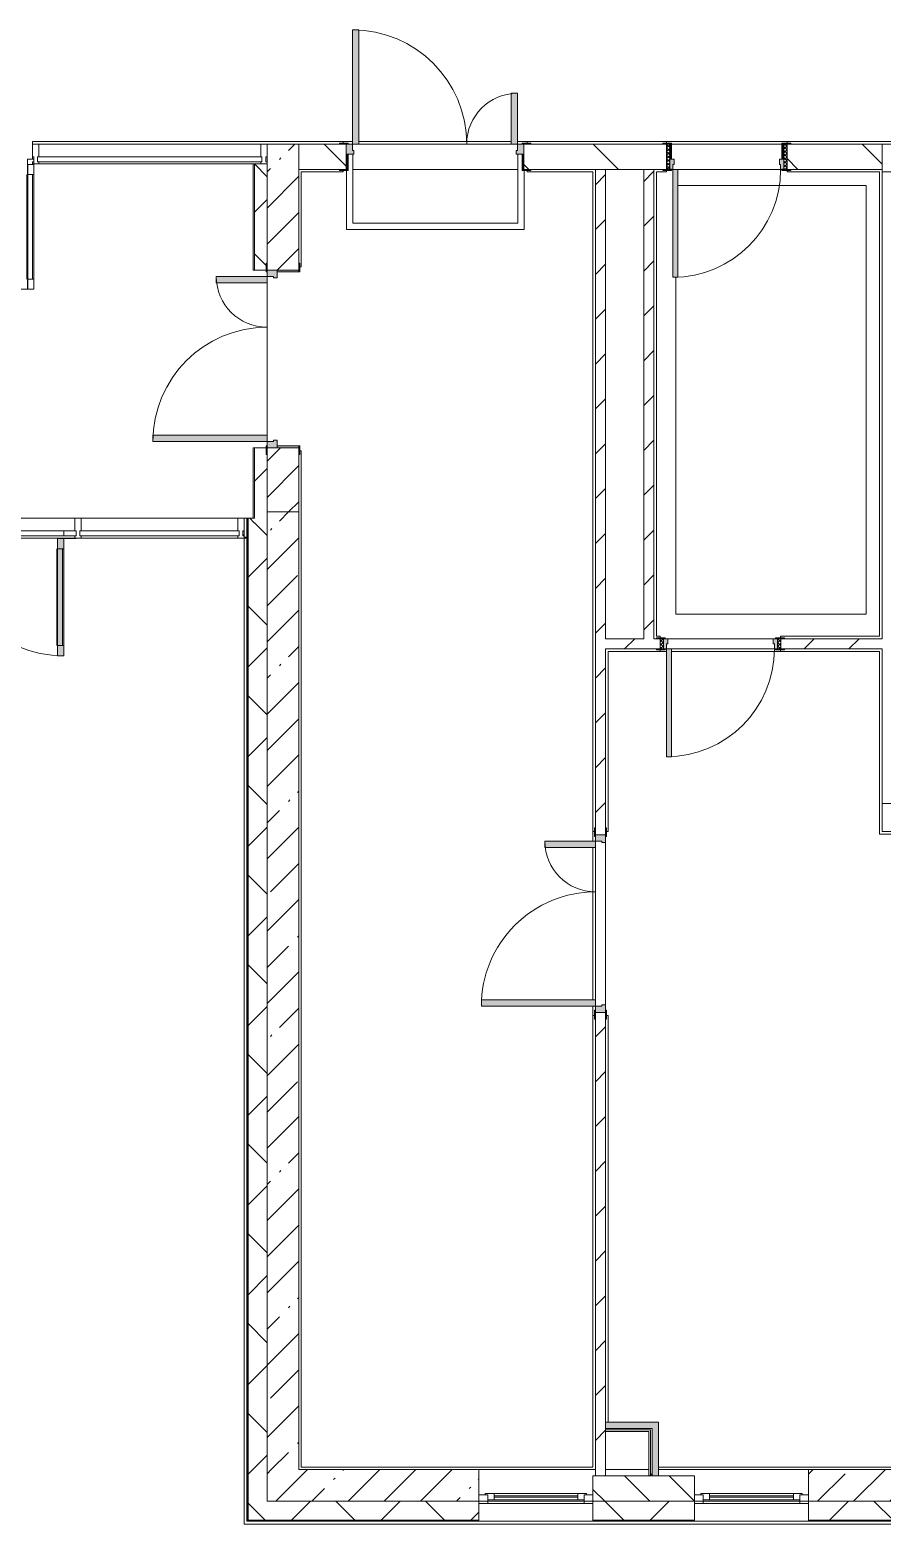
# Model space of a CAD drawing. Header units: millimetres. Extents: x -4196 to 190310, y -8553 to 29000.
# Drawn here: x 146836 to 153556, y -280 to 11500 of the extents above; entities that cross this region are included whole.
import ezdxf

# ---------------------------------------------------------------- set-up
doc = ezdxf.new("R2010")
doc.units = ezdxf.units.MM
for name, color, linetype, lineweight in [('A-DETL-3', 7, 'Continuous', 5), ('A-GLAZ-1', 7, 'Continuous', 5), ('A-GLAZ-CURT-2', 7, 'Continuous', 5), ('A-GLAZ-CWMG-2', 7, 'Continuous', 5), ('A-WALL', 7, 'Continuous', 9), ('A-WALL-4', 7, 'Continuous', 5), ('I-WALL-3', 7, 'Continuous', 5), ('S-COLS-2', 7, 'Continuous', 5)]:
    doc.layers.add(name, color=color, linetype=linetype, lineweight=lineweight)
for name, color, linetype, lineweight, true_color in [('A-DETL-GENF-10', 7, 'Continuous', 5, 0xe2e2e2), ('A-DETL-GENF-9', 7, 'Continuous', 5, 0xaaaaaa), ('A-DOOR-1', 7, 'Continuous', 5, 0xaaaaaa), ('A-DOOR-2', 7, 'Continuous', 5, 0xe2e2e2), ('A-DOOR-FRAM-1', 7, 'Continuous', 5, 0xe2e2e2), ('A-DOOR-FRAM-2', 7, 'Continuous', 5, 0xaaaaaa), ('A-FLOR-1', 7, 'Continuous', 5, 0xaaaaaa), ('I-WALL-2', 7, 'Continuous', 9, 0xe7e7e7)]:
    doc.layers.add(name, color=color, linetype=linetype, lineweight=lineweight, true_color=true_color)
pattern_1 = [(45, (59346.5, 0), (-176.7767, 176.7767), [])]
pattern_2 = [(45, (59346.5, 0), (-353.5534, 353.5534), []), (135, (59346.5, 0), (-353.5534, -353.5534), [])]
pattern_3 = [(45, (59346.5, 0), (-285.1231, 285.1231), []), (45, (59631.6, 0), (-285.1231, 285.1231), [504.031, -100.806, 16.764, -84.042])]
pattern_4 = [(45, (59346.5, 0), (-530.33, 530.33), []), (135, (59346.5, 0), (-530.33, -530.33), [])]

# ---------------------------------------------------------------- blocks, each defined once
blk = doc.blocks.new('110_Дверь_СКБ_1Ст_Внутренняя1 - Д-8 950x2100h_охрана-31784688-1_6_1_птичка')
at = {"layer": 'A-DOOR-1'}
h = blk.add_hatch(dxfattribs=at)
h.set_pattern_fill('FP_119', color=256, style=0, pattern_type=2)
h.set_pattern_definition([(135, (1826.41, 164.685), (-14.14214, -14.14214), []), (225, (1826.41, 164.685), (14.14214, -14.14214), [])])
h.paths.add_polyline_path([(487.5, 100), (462.5, 100), (462.5, -100), (487.5, -100)])
at = {"layer": 'A-DOOR-2'}
h = blk.add_hatch(color=256, dxfattribs=at)
h.paths.add_polyline_path([(-437.5, 100), (-437.5, 20), (-402.5, 20), (-402.5, 60), (-412.5, 60), (-412.5, 100), (-422.5, 100)])
h.paths.add_polyline_path([(462.5, 100), (437.5, 100), (437.5, 60), (427.5, 60), (427.5, 20), (462.5, 20)])
at = {"layer": 'A-DOOR-FRAM-1'}
for points in [[(397.5, 950), (397.5, 100), (437.5, 100), (437.5, 950)], [(-442.5, 108), (-492.5, 108), (-492.5, 100), (-422.5, 100), (-422.5, 108), (-437.5, 108)], [(-437.5, 20), (-437.5, -100), (-422.5, -100), (-422.5, 20)], [(467.5, 108), (447.5, 108), (447.5, 100), (517.5, 100), (517.5, 108), (487.5, 108)], [(447.5, 20), (447.5, -100), (462.5, -100), (462.5, 20)], [(-462.5, -100), (-492.5, -100), (-492.5, -108), (-422.5, -108), (-422.5, -100), (-437.5, -100)], [(487.5, -100), (447.5, -100), (447.5, -108), (517.5, -108), (517.5, -100)]]:
    blk.add_hatch(color=256, dxfattribs=at).paths.add_polyline_path(points)
at = {"layer": 'A-DOOR-FRAM-2'}
h = blk.add_hatch(dxfattribs=at)
h.set_pattern_fill('FP_120', color=256, style=0, pattern_type=2)
h.set_pattern_definition([(45, (-296.384, 164.685), (-14.1421, 14.1421), []), (135, (-296.384, 164.685), (-14.1421, -14.1421), [])])
h.paths.add_polyline_path([(-458.5, 100), (-462.5, 100), (-462.5, -100), (-437.5, -100), (-437.5, 100)])
at = {"layer": 'A-DOOR-1'}
for p, q in [((437.5, 950), (397.5, 950)), ((397.5, 950), (397.5, 100)), ((437.5, 100), (437.5, 950)), ((397.5, 100), (437.5, 100))]:
    blk.add_line(p, q, dxfattribs=at)
blk.add_arc((437.5, 100), 850, 90, 180, dxfattribs=at)
at = {"layer": 'A-DOOR-FRAM-2'}
for p, q in [((-422.5, 108), (-492.5, 108)), ((-492.5, 108), (-492.5, 100)), ((-492.5, 100), (-422.5, 100)), ((-437.5, 100), (-462.5, 100)), ((-462.5, 100), (-462.5, -100)), ((-412.5, 100), (-437.5, 100)), ((-437.5, 100), (-437.5, 20)), ((-437.5, -100), (-437.5, 100)), ((-422.5, 100), (-437.5, 100)), ((-437.5, 100), (-437.5, 99)), ((-437.5, 99), (-422.5, 99)), ((-437.5, 20), (-402.5, 20)), ((-422.5, 20), (-437.5, 20)), ((-437.5, 20), (-437.5, -100)), ((-422.5, 100), (-422.5, 108)), ((-422.5, 99), (-422.5, 100)), ((-422.5, -100), (-422.5, 20)), ((-412.5, 60), (-412.5, 100)), ((-402.5, 60), (-412.5, 60)), ((-402.5, 20), (-402.5, 60)), ((437.5, 60), (427.5, 60)), ((427.5, 60), (427.5, 20)), ((427.5, 20), (462.5, 20)), ((437.5, 100), (437.5, 60)), ((462.5, 100), (437.5, 100)), ((517.5, 108), (447.5, 108)), ((447.5, 108), (447.5, 100)), ((462.5, 100), (447.5, 100)), ((447.5, 100), (447.5, 99)), ((447.5, 100), (517.5, 100)), ((447.5, 99), (462.5, 99)), ((462.5, 20), (447.5, 20)), ((447.5, 20), (447.5, -100)), ((462.5, 20), (462.5, 100)), ((487.5, 100), (462.5, 100)), ((462.5, 100), (462.5, -100)), ((462.5, 99), (462.5, 100)), ((462.5, -100), (462.5, 20)), ((487.5, -100), (487.5, 100)), ((517.5, 100), (517.5, 108)), ((-422.5, -100), (-492.5, -100)), ((-492.5, -100), (-492.5, -108)), ((-492.5, -108), (-422.5, -108)), ((-462.5, -100), (-437.5, -100)), ((-437.5, -100), (-422.5, -100)), ((-422.5, -108), (-422.5, -100)), ((447.5, -100), (462.5, -100)), ((517.5, -100), (447.5, -100)), ((447.5, -100), (447.5, -108)), ((447.5, -108), (517.5, -108)), ((462.5, -100), (487.5, -100)), ((517.5, -108), (517.5, -100))]:
    blk.add_line(p, q, dxfattribs=at)
blk = doc.blocks.new('110_Дверь_СКБ_1Ст_Внутренняя1 - Д-8 950x2100h_охрана-32224770-1_6_1_птичка')
at = {"layer": 'A-DOOR-1'}
h = blk.add_hatch(dxfattribs=at)
h.set_pattern_fill('FP_121', color=256, style=0, pattern_type=2)
h.set_pattern_definition([(135, (1826.41, 104.685), (-14.14214, -14.14214), []), (225, (1826.41, 104.685), (14.14214, -14.14214), [])])
h.paths.add_polyline_path([(487, 40), (462, 40), (462, -40), (487, -40), (487, 40)])
at = {"layer": 'A-DOOR-2'}
h = blk.add_hatch(color=256, dxfattribs=at)
h.paths.add_polyline_path([(437, 40), (437, 0), (427, 0), (427, -40), (462, -40), (462, 40)])
h.paths.add_polyline_path([(-438, 40), (-438, -40), (-403, -40), (-403, 0), (-413, 0), (-413, 40), (-423, 40)])
at = {"layer": 'A-DOOR-FRAM-1'}
for points in [[(437, 890), (397, 890), (397, 40), (437, 40), (437, 550)], [(-423, 48), (-493, 48), (-493, 40), (-423, 44)], [(462, 48), (447, 48), (447, 40), (517, 40), (517, 48), (467, 48)], [(-463, -40), (-493, -40), (-493, -48), (-423, -48), (-423, -40), (-438, -40)], [(487, -40), (447, -40), (447, -48), (517, -48), (517, -40), (487, -40)]]:
    blk.add_hatch(color=256, dxfattribs=at).paths.add_polyline_path(points)
at = {"layer": 'A-DOOR-FRAM-2'}
h = blk.add_hatch(dxfattribs=at)
h.set_pattern_fill('FP_122', color=256, style=0, pattern_type=2)
h.set_pattern_definition([(45, (-296.384, 104.685), (-14.1421, 14.1421), []), (135, (-296.384, 104.685), (-14.1421, -14.1421), [])])
h.paths.add_polyline_path([(-463, 40), (-463, -40), (-438, -40), (-438, 40)])
at = {"layer": 'A-DOOR-1'}
for p, q in [((437, 890), (397, 890)), ((397, 890), (397, 40)), ((437, 40), (437, 890)), ((397, 40), (437, 40))]:
    blk.add_line(p, q, dxfattribs=at)
blk.add_arc((437, 40), 850, 90, 180, dxfattribs=at)
at = {"layer": 'A-DOOR-FRAM-2'}
for p, q in [((-423, 48), (-493, 48)), ((-493, 48), (-493, 40)), ((-493, 40), (-423, 40)), ((-438, 40), (-463, 40)), ((-463, 40), (-463, -40)), ((-413, 40), (-438, 40)), ((-438, 40), (-438, -40)), ((-438, -40), (-438, 40)), ((-423, 40), (-438, 40)), ((-438, 40), (-438, 39)), ((-438, 39), (-423, 39)), ((-423, 40), (-423, 48)), ((-423, 39), (-423, 40)), ((-413, 0), (-413, 40)), ((-403, 0), (-413, 0)), ((-403, -40), (-403, 0)), ((437, 0), (427, 0)), ((427, 0), (427, -40)), ((437, 40), (437, 0)), ((462, 40), (437, 40)), ((517, 48), (447, 48)), ((447, 48), (447, 40)), ((462, 40), (447, 40)), ((447, 40), (447, 39)), ((447, 40), (517, 40)), ((447, 39), (462, 39)), ((462, -40), (462, 40)), ((487, 40), (462, 40)), ((462, 40), (462, -40)), ((462, 39), (462, 40)), ((487, -40), (487, 40)), ((517, 40), (517, 48)), ((-423, -40), (-493, -40)), ((-493, -40), (-493, -48)), ((-493, -48), (-423, -48)), ((-463, -40), (-438, -40)), ((-423, -39), (-438, -39)), ((-438, -39), (-438, -40)), ((-438, -40), (-403, -40)), ((-438, -40), (-423, -40)), ((-423, -40), (-423, -39)), ((-423, -48), (-423, -40)), ((427, -40), (462, -40)), ((462, -39), (447, -39)), ((447, -39), (447, -40)), ((447, -40), (462, -40)), ((517, -40), (447, -40)), ((447, -40), (447, -48)), ((447, -48), (517, -48)), ((462, -40), (462, -39)), ((462, -40), (487, -40)), ((517, -48), (517, -40))]:
    blk.add_line(p, q, dxfattribs=at)
blk = doc.blocks.new('110_Дверь_СКБ_2Ст - Д-5_п_ Из игровой в коридор-32215844-1_6_1_птичка')
at = {"layer": 'A-DOOR-2'}
for points in [[(-638, 940), (-638, 40), (-588, 40), (-588, 940)], [(612, 58), (612, 40), (662, 43), (662, 440), (612, 440), (612, 60)]]:
    blk.add_hatch(color=256, dxfattribs=at).paths.add_polyline_path(points)
h = blk.add_hatch(color=256, dxfattribs=at)
h.paths.add_polyline_path([(-688, 40), (-688, -40), (-628, -40), (-628, -10), (-638, -10), (-638, 40)])
h.paths.add_polyline_path([(652, -40), (712, -40), (712, 40), (662, 40), (662, -10), (652, -10), (652, -26)])
at = {"layer": 'A-DOOR-FRAM-1'}
for points in [[(-742, 40), (-672, 40), (-672, 48), (-742, 48)], [(698, 48), (698, 40), (768, 40), (768, 48), (712, 48)], [(-742, -48), (-672, -48), (-672, -40), (-742, -40)], [(698, -48), (698, -48), (768, -48), (768, -40), (698, -40)]]:
    blk.add_hatch(color=256, dxfattribs=at).paths.add_polyline_path(points)
at = {"layer": 'A-DOOR-1'}
for p, q in [((-638, 940), (-638, 40)), ((-588, 940), (-638, 940)), ((-588, 40), (-588, 940)), ((662, 440), (612, 440)), ((612, 440), (612, 40)), ((662, 40), (662, 440)), ((-638, 40), (-588, 40)), ((612, 40), (662, 40))]:
    blk.add_line(p, q, dxfattribs=at)
for centre, radius, start, end in [((-638, 40), 900, 0, 90), ((662, 40), 400, 90, 180)]:
    blk.add_arc(centre, radius, start, end, dxfattribs=at)
at = {"layer": 'A-DOOR-FRAM-2'}
for p, q in [((-672, 48), (-742, 48)), ((-742, 48), (-742, 40)), ((-742, 40), (-672, 40)), ((-638, 40), (-688, 40)), ((-688, 40), (-688, -40)), ((-672, 40), (-672, 48)), ((-638, -10), (-638, 40)), ((662, 40), (662, -10)), ((712, 40), (662, 40)), ((768, 48), (698, 48)), ((698, 48), (698, 40)), ((698, 40), (768, 40)), ((712, -40), (712, 40)), ((768, 40), (768, 48)), ((-672, -40), (-742, -40)), ((-742, -40), (-742, -48)), ((-742, -48), (-672, -48)), ((-688, -40), (-628, -40)), ((-672, -39), (-688, -39)), ((-688, -39), (-688, -40)), ((-688, -40), (-672, -40)), ((-672, -40), (-672, -39)), ((-672, -48), (-672, -40)), ((-628, -10), (-638, -10)), ((-628, -40), (-628, -10)), ((662, -10), (652, -10)), ((652, -10), (652, -40)), ((652, -40), (712, -40)), ((712, -39), (698, -39)), ((698, -39), (698, -40)), ((698, -40), (712, -40)), ((768, -40), (698, -40)), ((698, -40), (698, -48)), ((698, -48), (768, -48)), ((712, -40), (712, -39)), ((768, -48), (768, -40))]:
    blk.add_line(p, q, dxfattribs=at)
blk = doc.blocks.new('120_Окно_СКБ_1Ст - 120_Окно_СКБ_1Ст 900х2500_h_ с форточкой-22876038-1_6_1_птичка')
at = {"layer": 'A-GLAZ-1'}
for p, q in [((-450, -127), (-450, -57)), ((-450, -57), (-380, -57)), ((450, -57), (-450, -57)), ((-380, -57), (-380, -127)), ((380, -87), (-380, -87)), ((-380, -87), (-380, -127)), ((-330, -137), (-330, -87)), ((-330, -107), (330, -107)), ((330, -117), (-330, -117)), ((330, -137), (330, -87)), ((380, -127), (380, -57)), ((380, -57), (450, -57)), ((380, -127), (380, -87)), ((450, -57), (450, -127)), ((-380, -127), (-450, -127)), ((-450, -127), (-400, -127)), ((-380, -127), (-400, -127)), ((-400, -127), (-400, -137)), ((-400, -137), (400, -137)), ((400, -137), (-400, -137)), ((450, -127), (380, -127)), ((400, -127), (380, -127)), ((400, -127), (450, -127)), ((400, -137), (400, -127))]:
    blk.add_line(p, q, dxfattribs=at)
blk = doc.blocks.new('120_Окно_СКБ_1Ст - 120_Окно_СКБ_1Ст 900х2500_h_ с форточкой-V112-1_6_1_птичка')
at = {"layer": 'A-GLAZ-1'}
for p, q in [((-450, -127), (-450, -57)), ((-450, -57), (-380, -57)), ((450, -57), (-450, -57)), ((-380, -57), (-380, -127)), ((380, -87), (-380, -87)), ((-380, -87), (-380, -127)), ((-330, -137), (-330, -87)), ((-330, -107), (330, -107)), ((330, -117), (-330, -117)), ((330, -137), (330, -87)), ((380, -127), (380, -57)), ((380, -57), (450, -57)), ((380, -127), (380, -87)), ((450, -57), (450, -127)), ((-380, -127), (-450, -127)), ((-450, -127), (-400, -127)), ((-380, -127), (-400, -127)), ((-400, -127), (-400, -137)), ((-400, -137), (400, -137)), ((400, -137), (-400, -137)), ((450, -127), (380, -127)), ((400, -127), (380, -127)), ((400, -127), (450, -127)), ((400, -137), (400, -127))]:
    blk.add_line(p, q, dxfattribs=at)
blk = doc.blocks.new('110_Дверь_СКБ_2Ст - Д-2а_п_ Из коридора на лестницу-32215424-1_6_1_птичка')
at = {"layer": 'A-DOOR-2'}
for points in [[(-638, 229), (-638, 125), (-588, 125), (-588, 1025), (-638, 1025), (-638, 235)], [(612, 125), (662, 131), (662, 525), (612, 525), (612, 134)], [(698, -125), (712, -125), (712, 45), (698, 45), (698, -50)]]:
    blk.add_hatch(color=256, dxfattribs=at).paths.add_polyline_path(points)
h = blk.add_hatch(color=256, dxfattribs=at)
h.paths.add_polyline_path([(-688, 45), (-628, 45), (-628, 75), (-638, 75), (-638, 125), (-688, 120)])
h.paths.add_polyline_path([(652, 57), (658, 45), (712, 45), (712, 125), (662, 125), (662, 75), (652, 75), (652, 65)])
at = {"layer": 'A-DOOR-FRAM-1'}
for points in [[(-742, 125), (-672, 125), (-672, 133), (-742, 133)], [(698, 133), (698, 125), (768, 125), (768, 133), (712, 133)], [(-688, -125), (-672, -125), (-672, 45), (-688, 45)], [(-742, -133), (-672, -133), (-672, -125), (-742, -125)], [(698, -133), (768, -133), (768, -125), (698, -125)]]:
    blk.add_hatch(color=256, dxfattribs=at).paths.add_polyline_path(points)
at = {"layer": 'A-DOOR-1'}
for p, q in [((-638, 1025), (-638, 125)), ((-588, 1025), (-638, 1025)), ((-588, 125), (-588, 1025)), ((662, 525), (612, 525)), ((612, 525), (612, 125)), ((662, 125), (662, 525)), ((-638, 125), (-588, 125)), ((612, 125), (662, 125))]:
    blk.add_line(p, q, dxfattribs=at)
for centre, radius, start, end in [((-638, 125), 900, 0, 90), ((662, 125), 400, 90, 180)]:
    blk.add_arc(centre, radius, start, end, dxfattribs=at)
at = {"layer": 'A-DOOR-FRAM-2'}
for p, q in [((-672, 133), (-742, 133)), ((-742, 133), (-742, 125)), ((-742, 125), (-672, 125)), ((-638, 125), (-688, 125)), ((-688, 125), (-688, 45)), ((-672, 125), (-672, 133)), ((-638, 75), (-638, 125)), ((662, 125), (662, 75)), ((712, 125), (662, 125)), ((768, 133), (698, 133)), ((698, 133), (698, 125)), ((698, 125), (768, 125)), ((712, 45), (712, 125)), ((768, 125), (768, 133)), ((-688, 45), (-628, 45)), ((-672, 45), (-688, 45)), ((-688, 45), (-688, -125)), ((-672, -125), (-672, 45)), ((-628, 75), (-638, 75)), ((-628, 45), (-628, 75)), ((662, 75), (652, 75)), ((652, 75), (652, 45)), ((652, 45), (712, 45)), ((712, 45), (698, 45)), ((698, 45), (698, -125)), ((712, -125), (712, 45)), ((-672, -125), (-742, -125)), ((-742, -125), (-742, -133)), ((-742, -133), (-672, -133)), ((-688, -125), (-672, -125)), ((-672, -133), (-672, -125)), ((698, -125), (712, -125)), ((768, -125), (698, -125)), ((698, -125), (698, -133)), ((698, -133), (768, -133)), ((768, -133), (768, -125))]:
    blk.add_line(p, q, dxfattribs=at)
blk = doc.blocks.new('Прямоугольный импост - Импост структурный с накладкой - 160мм-22875586-1_6_1_птичка')
at = {"layer": 'A-GLAZ-CWMG-2'}
for p, q in [((-50, 0), (-50, 17)), ((-50, 17), (0, 17)), ((-40, 0), (-50, 0)), ((-40, -40), (-40, 0)), ((0, 0), (-10, 0)), ((-10, 0), (-10, -40)), ((0, 17), (0, 0)), ((-50, -140), (-50, -40)), ((-50, -40), (-40, -40)), ((-10, -40), (0, -40)), ((0, -40), (0, -140)), ((0, -140), (-50, -140))]:
    blk.add_line(p, q, dxfattribs=at)
blk = doc.blocks.new('Дверь_Витражная_остекление_ - ВВ-17 остекление-32475309-1_6_1_птичка')
at = {"layer": 'A-DETL-GENF-9'}
for p, q in [((-940, -20), (-985, -20)), ((-985, -1005), (-985, -20)), ((-940, -20), (-985, -20)), ((-985, -20), (-985, -1005)), ((-985, -100), (-940, -100)), ((-975, -925), (-975, -100)), ((-940, -1005), (-940, -20)), ((-940, -1005), (-940, -20)), ((-931, -925), (-931, -100)), ((981, -925), (981, -100)), ((990, -1005), (990, -20)), ((990, -20), (990, -1005)), ((1035, -100), (990, -100)), ((1025, -925), (1025, -100)), ((1035, -1005), (1035, -20)), ((1035, -1005), (1035, -20)), ((-985, -925), (-940, -925)), ((1035, -925), (990, -925)), ((-985, -1005), (-940, -1005)), ((-985, -1005), (-940, -1005)), ((1035, -1005), (990, -1005)), ((990, -1005), (1035, -1005))]:
    blk.add_line(p, q, dxfattribs=at)
at = {"layer": 'A-DOOR-1'}
for p, q in [((-1035, 20), (-985, 20)), ((-1035, -20), (-1035, 20)), ((-985, 20), (-985, -20)), ((985, 20), (1035, 20)), ((985, -20), (985, 20)), ((1035, 20), (1035, -20)), ((-985, -20), (-1035, -20)), ((-985, -1005), (-985, -20)), ((985, -1005), (985, -20)), ((1035, -20), (985, -20))]:
    blk.add_line(p, q, dxfattribs=at)
for centre, start, end in [((-985, -20), 270, 0), ((985, -20), 180, 270)]:
    blk.add_arc(centre, 985, start, end, dxfattribs=at)
blk = doc.blocks.new('Прямоугольный импост - Импост структурный с накладкой - 160мм Темный-V114-1_6_1_птичка')
at = {"layer": 'A-GLAZ-CWMG-2'}
for p, q in [((-50, 0), (-50, 17)), ((-50, 17), (0, 17)), ((-40, 0), (-50, 0)), ((-40, -40), (-40, 0)), ((0, 0), (-10, 0)), ((-10, 0), (-10, -40)), ((0, 17), (0, 0)), ((-50, -140), (-50, -40)), ((-50, -40), (-40, -40)), ((-10, -40), (0, -40)), ((0, -40), (0, -140)), ((0, -140), (-50, -140))]:
    blk.add_line(p, q, dxfattribs=at)
blk = doc.blocks.new('Системная панель - Стекло - 40мм-24251898-1_6_1_птичка')
at = {"layer": 'A-GLAZ-CURT-2'}
h = blk.add_hatch(dxfattribs=at)
h.set_pattern_fill('FP_159', color=256, style=0, pattern_type=2)
h.set_pattern_definition([(45, (-89012.5, -7010), (-1414.214, 1414.214), [1000, -3000]), (45, (-90012.5, -7510), (-1414.214, 1414.214), [3000, -1000]), (45, (-88012.5, -8010), (-1414.214, 1414.214), [1000, -3000])])
h.paths.add_polyline_path([(628, 0), (628, 40), (-628, 40), (-628, 0), (593, 0)])
for p, q in [((628, 40), (-628, 40)), ((-628, 40), (-628, 0)), ((628, 0), (628, 40)), ((-628, 0), (628, 0))]:
    blk.add_line(p, q, dxfattribs=at)
blk = doc.blocks.new('Прямоугольный импост - Импост структурный с накладкой - 160мм-24251895-1_6_1_птичка')
at = {"layer": 'A-GLAZ-CWMG-2'}
for p, q in [((89130, 7650), (87895, 7650)), ((89130, 7493), (87895, 7493))]:
    blk.add_line(p, q, dxfattribs=at)
blk = doc.blocks.new('Прямоугольный импост - Импост структурный с накладкой - 160мм-18691755-1_6_1_птичка')
at = {"layer": 'A-GLAZ-CWMG-2'}
for p, q in [((-25, 0), (-25, 17)), ((-25, 17), (25, 17)), ((25, 0), (15, 0)), ((15, 0), (15, -40)), ((25, 17), (25, 0)), ((-25, -140), (-25, -40)), ((15, -40), (25, -40)), ((25, -40), (25, -140)), ((25, -140), (-25, -140))]:
    blk.add_line(p, q, dxfattribs=at)
blk = doc.blocks.new('Дверь_Витражная_СКБ_2Ст - ВВ-17-31911620-1_6_1_птичка')
at = {"layer": 'A-DETL-GENF-10'}
for points in [[(-937, -20), (-937, -17), (-963, -20)], [(-913, -970), (-913, -20), (-963, -20), (-963, -970)], [(937, -944), (937, -20), (887, -20), (887, -944)]]:
    blk.add_hatch(color=256, dxfattribs=at).paths.add_polyline_path(points)
at = {"layer": 'A-DETL-GENF-9'}
for p, q in [((-937, -20), (-1035, -20)), ((-1035, -20), (-937, -20)), ((-913, -20), (-963, -20)), ((-963, -970), (-963, -20)), ((-913, -20), (-963, -20)), ((-963, -20), (-963, -970)), ((-963, -100), (-913, -100)), ((-953, -890), (-953, -100)), ((-913, -970), (-913, -20)), ((-913, -970), (-913, -20)), ((-909, -890), (-909, -100)), ((883, -864), (883, -100)), ((887, -20), (937, -20)), ((887, -944), (887, -20)), ((887, -20), (887, -944)), ((937, -20), (887, -20)), ((937, -100), (887, -100)), ((927, -864), (927, -100)), ((937, -944), (937, -20)), ((937, -944), (937, -20)), ((937, -20), (1035, -20)), ((937, -20), (1035, -20)), ((-963, -890), (-913, -890)), ((937, -864), (887, -864)), ((-963, -970), (-913, -970)), ((-963, -970), (-913, -970)), ((937, -944), (887, -944)), ((887, -944), (937, -944))]:
    blk.add_line(p, q, dxfattribs=at)
at = {"layer": 'A-DOOR-1'}
for p, q in [((-1035, 40), (-937, 40)), ((-1035, 0), (-1035, 40)), ((-937, 40), (-937, 0)), ((937, 40), (1035, 40)), ((937, 0), (937, 40)), ((1035, 40), (1035, 0)), ((-937, 0), (-1035, 0)), ((-937, -970), (-937, -20)), ((1035, 0), (937, 0)), ((937, -944), (937, -20))]:
    blk.add_line(p, q, dxfattribs=at)
for centre, radius, start, end in [((-937, -20), 950, 270, 0), ((937, -20), 924, 180, 270)]:
    blk.add_arc(centre, radius, start, end, dxfattribs=at)
blk = doc.blocks.new('Прямоугольный импост - Импост структурный с накладкой - 160мм-20587511-1_6_1_птичка')
at = {"layer": 'A-GLAZ-CWMG-2'}
for p, q in [((87845, 7650), (85795, 7650)), ((87757, 7550), (85883, 7550)), ((87845, 7493), (85795, 7493)), ((87757, 7510), (85883, 7510))]:
    blk.add_line(p, q, dxfattribs=at)
blk = doc.blocks.new('Системная панель - Стекло - 40мм-32474674-1_6_1_птичка')
at = {"layer": 'A-GLAZ-CURT-2'}
h = blk.add_hatch(dxfattribs=at)
h.set_pattern_fill('FP_160', color=256, style=0, pattern_type=2)
h.set_pattern_definition([(45, (-88935, -9960), (-1414.214, 1414.214), [1000, -3000]), (45, (-89935, -10460), (-1414.214, 1414.214), [3000, -1000]), (45, (-87935, -10960), (-1414.214, 1414.214), [1000, -3000])])
h.paths.add_polyline_path([(885, 0), (885, 40), (-885, 40), (-885, 0), (875, 0)])
for p, q in [((885, 40), (-885, 40)), ((-885, 40), (-885, 0)), ((-885, 0), (885, 0)), ((885, 0), (885, 40))]:
    blk.add_line(p, q, dxfattribs=at)
blk = doc.blocks.new('Прямоугольный импост - Импост структурный с накладкой - 160мм Темный-32475581-1_6_1_птичка')
at = {"layer": 'A-GLAZ-CWMG-2'}
for p, q in [((89310, 10600), (87560, 10600)), ((89250, 10443), (87560, 10443))]:
    blk.add_line(p, q, dxfattribs=at)
blk = doc.blocks.new('Прямоугольный импост - Импост структурный с накладкой - 160мм Темный-V116-1_6_1_птичка')
at = {"layer": 'A-GLAZ-CWMG-2'}
for p, q in [((-25, 0), (-25, 17)), ((-25, 17), (25, 17)), ((-15, 0), (-25, 0)), ((-15, -40), (-15, 0)), ((25, 0), (15, 0)), ((15, 0), (15, -40)), ((25, 17), (25, 0)), ((-25, -140), (-25, -40)), ((-25, -40), (-15, -40)), ((15, -40), (25, -40)), ((25, -40), (25, -140)), ((25, -140), (-25, -140))]:
    blk.add_line(p, q, dxfattribs=at)
blk = doc.blocks.new('110_Дверь_СКБ_2Ст - Д-2а_п_ Из коридора на лестницу-32215207-1_6_1_птичка')
at = {"layer": 'A-DOOR-2'}
for points in [[(-588, 100), (-588, 1000), (-638, 1000), (-637, 100), (-592, 100)], [(662, 100), (662, 500), (612, 500), (612, 100)], [(712, -100), (712, 20), (698, 20), (698, -100), (704, -100)]]:
    blk.add_hatch(color=256, dxfattribs=at).paths.add_polyline_path(points)
h = blk.add_hatch(color=256, dxfattribs=at)
h.paths.add_polyline_path([(-684, 20), (-628, 20), (-628, 50), (-638, 50), (-638, 100), (-688, 100), (-685, 20)])
h.paths.add_polyline_path([(662, 20), (712, 20), (712, 100), (662, 100), (662, 50), (652, 50), (652, 20)])
at = {"layer": 'A-DOOR-FRAM-1'}
for points in [[(-672, 100), (-672, 108), (-742, 108), (-742, 100), (-688, 100)], [(-685, -100), (-672, -100), (-672, 20), (-688, 20), (-688, -100)], [(712, 100), (768, 100), (768, 108), (698, 108), (698, 100)], [(-712, -108), (-672, -108), (-673, -100), (-742, -100), (-742, -108)], [(712, -108), (768, -107), (768, -100), (698, -100), (703, -108)]]:
    blk.add_hatch(color=256, dxfattribs=at).paths.add_polyline_path(points)
at = {"layer": 'A-DOOR-1'}
for p, q in [((-638, 1000), (-638, 100)), ((-588, 1000), (-638, 1000)), ((-588, 100), (-588, 1000)), ((662, 500), (612, 500)), ((612, 500), (612, 100)), ((662, 100), (662, 500)), ((-638, 100), (-588, 100)), ((612, 100), (662, 100))]:
    blk.add_line(p, q, dxfattribs=at)
for centre, radius, start, end in [((-638, 100), 900, 0, 90), ((662, 100), 400, 90, 180)]:
    blk.add_arc(centre, radius, start, end, dxfattribs=at)
at = {"layer": 'A-DOOR-FRAM-2'}
for p, q in [((-672, 108), (-742, 108)), ((-742, 108), (-742, 100)), ((-742, 100), (-672, 100)), ((-638, 100), (-688, 100)), ((-688, 100), (-688, 20)), ((-688, 20), (-628, 20)), ((-672, 20), (-688, 20)), ((-688, 20), (-688, -100)), ((-672, 100), (-672, 108)), ((-672, -100), (-672, 20)), ((-638, 50), (-638, 100)), ((-628, 50), (-638, 50)), ((-628, 20), (-628, 50)), ((662, 50), (652, 50)), ((652, 50), (652, 20)), ((652, 20), (712, 20)), ((662, 100), (662, 50)), ((712, 100), (662, 100)), ((768, 108), (698, 108)), ((698, 108), (698, 100)), ((698, 100), (768, 100)), ((712, 20), (698, 20)), ((698, 20), (698, -100)), ((712, 20), (712, 100)), ((712, -100), (712, 20)), ((768, 100), (768, 108)), ((-672, -100), (-742, -100)), ((-742, -100), (-742, -108)), ((-742, -108), (-672, -108)), ((-688, -100), (-672, -100)), ((-672, -108), (-672, -100)), ((698, -100), (712, -100)), ((768, -100), (698, -100)), ((698, -100), (698, -108)), ((698, -108), (768, -108)), ((768, -108), (768, -100))]:
    blk.add_line(p, q, dxfattribs=at)
blk = doc.blocks.new('BSC_Колонна _Прямоугольная - 250х900-V122-1_6_1_птичка')
at = {"layer": 'S-COLS-2'}
h = blk.add_hatch(dxfattribs=at)
h.set_pattern_fill('FP_163', color=256, style=0, pattern_type=2)
h.set_pattern_definition([(45, (-94080, -25), (-285.1231, 285.1231), []), (45, (-93794.88, -25), (-285.1231, 285.1231), [504.031, -100.806, 16.764, -84.042])])
h.paths.add_polyline_path([(-327, -125), (450, -125), (450, 125), (-450, 125), (-450, -125)])
for p, q in [((450, 125), (-450, 125)), ((-450, 125), (-450, -125)), ((450, -125), (450, 125)), ((-450, -125), (450, -125))]:
    blk.add_line(p, q, dxfattribs=at)

msp = doc.modelspace()

# ---------------------------------------------------------------- hatches: boundary and pattern name
at = {"layer": 'A-WALL-4'}
h = msp.add_hatch(dxfattribs=at)
h.set_pattern_fill('FP_116', color=256, style=0, pattern_type=2)
h.set_pattern_definition(pattern_2)
h.paths.add_polyline_path([(144156.5, 7500), (144346.5, 7500), (144346.5, 7520), (144316.5, 7520), (144316.5, 7650), (144054.5, 7650), (144054.5, 7500), (144146.5, 7500)])
h.paths.add_polyline_path([(148526.5, 7500), (148548.5, 7500), (148548.5, 7650), (148526.5, 7650), (148526.5, 7520)])
h = msp.add_hatch(dxfattribs=at)
h.set_pattern_fill('FP_116', color=256, style=0, pattern_type=2)
h.set_pattern_definition(pattern_2)
h.paths.add_polyline_path([(148596.5, -100), (148706.5, -100), (148706.5, 7500), (148606.5, 7500), (148605.9, 7650), (148556.5, 7650), (148556.5, -100)])
h = msp.add_hatch(dxfattribs=at)
h.set_pattern_fill('FP_98', color=256, style=0, pattern_type=2)
h.set_pattern_definition([(135, (59346.5, 0), (-176.7767, -176.7767), [])])
h.paths.add_polyline_path([(183076.5, -100), (183076.5, 100), (182876.5, 100), (182876.5, -100)])
h.paths.add_polyline_path([(151276.5, -100), (152076.5, -100), (152076.5, 100), (151276.5, 100), (151276.5, -68.4)])
h.paths.add_polyline_path([(154126.5, -100), (154126.5, 100), (153876.5, 100), (153876.5, -100)])
h.paths.add_polyline_path([(156451.5, -100), (157451.5, -100), (157451.5, 100), (156451.5, 100), (156451.5, 70.9)])
h.paths.add_polyline_path([(160176.5, -100), (161076.5, -100), (161076.5, 100), (160176.5, 100), (160176.5, 82.2)])
h.paths.add_polyline_path([(162226.5, -100), (162226.5, 100), (161976.5, 100), (161976.5, -100)])
h.paths.add_polyline_path([(164526.5, -100), (165576.5, -100), (165576.5, 100), (164526.5, 100), (164526.5, -27.9)])
h.paths.add_polyline_path([(180476.5, -100), (180576.5, -100), (180576.5, 100), (180476.5, 100), (180476.5, -11)])
h.paths.add_polyline_path([(168826.5, -100), (169176.5, -100), (169176.5, 100), (168826.5, 100), (168826.5, -65)])
h.paths.add_polyline_path([(178676.5, -100), (178676.5, 100), (178176.5, 100), (178176.5, -100), (178195.6, -100)])
h.paths.add_polyline_path([(170976.5, -100), (170976.5, 100), (170076.5, 100), (170076.5, -100)])
h.paths.add_polyline_path([(173026.5, -100), (173026.5, 100), (172776.5, 100), (172776.5, -100)])
h.paths.add_polyline_path([(176336.6, -100), (176376.5, -100), (176376.5, 100), (175326.5, 100), (175326.5, -100), (175407.1, -100)])
h = msp.add_hatch(dxfattribs=at)
h.set_pattern_fill('FP_116', color=256, style=0, pattern_type=2)
h.set_pattern_definition(pattern_2)
h.paths.add_polyline_path([(183076.5, -250), (184426.5, -250), (184426.5, -100), (182876.5, -100), (182876.5, -250)])
h.paths.add_polyline_path([(180054.5, -250), (180576.5, -250), (180576.5, -100), (179576.5, -100), (179576.5, -250)])
h.paths.add_polyline_path([(148556.5, -250), (150376.5, -250), (150376.5, -100), (148556.5, -100)])
h.paths.add_polyline_path([(166696.5, -250), (167376.5, -250), (167376.5, -100), (166476.5, -100), (166476.5, -250), (166576.5, -250)])
h.paths.add_polyline_path([(170976.5, -250), (170976.5, -100), (170076.5, -100), (170076.5, -250)])
h.paths.add_polyline_path([(171876.5, -250), (173026.5, -250), (173026.5, -100), (171876.5, -100), (171876.5, -210)])
h.paths.add_polyline_path([(175326.5, -250), (176376.5, -250), (176376.5, -100), (175326.5, -100), (175326.5, -210)])
h.paths.add_polyline_path([(168900.8, -250), (169176.5, -250), (169176.5, -100), (168826.5, -100), (168826.5, -250)])
h.paths.add_polyline_path([(177276.5, -250), (178676.5, -250), (178676.5, -100), (177276.5, -100), (177276.5, -210)])
h.paths.add_polyline_path([(154126.5, -250), (154126.5, -100), (152976.5, -100), (152976.5, -250), (153099.7, -250)])
h.paths.add_polyline_path([(165182.9, -250), (165576.5, -250), (165576.5, -100), (164526.5, -100), (164526.5, -250)])
h.paths.add_polyline_path([(156426.5, -250), (157476.5, -250), (157476.5, -100), (156426.5, -100), (156426.5, -210)])
h.paths.add_polyline_path([(161465, -250), (162226.5, -250), (162226.5, -100), (160176.5, -100), (160176.5, -250), (160535.5, -250)])
h.paths.add_polyline_path([(158376.5, -250), (159276.5, -250), (159276.5, -100), (158376.5, -100), (158376.5, -210)])
h.paths.add_polyline_path([(151276.5, -250), (152076.5, -250), (152076.5, -100), (151276.5, -100), (151276.5, -210)])
at = {"layer": 'I-WALL-2'}
for points in [[(151791.5, 475), (151792.5, 475), (151791, 525), (151376.5, 521), (151376.5, 475), (151742.5, 475)], [(151792.5, 100), (151791.5, 475), (151742.5, 475), (151742.5, 100)]]:
    msp.add_hatch(color=256, dxfattribs=at).paths.add_polyline_path(points)
at = {"layer": 'I-WALL-3'}
h = msp.add_hatch(dxfattribs=at)
h.set_pattern_fill('FP_97', color=256, style=0, pattern_type=2)
h.set_pattern_definition(pattern_3)
h.paths.add_polyline_path([(148706.5, 7700), (148956.5, 7700), (148956.5, 8206.1), (148706.5, 8206.1), (148706.5, 8119.5)])
h.paths.add_polyline_path([(148712.6, 9606.1), (148956.5, 9606.1), (148956.5, 10600), (148706.5, 10600), (148706.5, 9606.1)])
h = msp.add_hatch(dxfattribs=at)
h.set_pattern_fill('FP_115', color=256, style=0, pattern_type=2)
h.set_pattern_definition([(135, (59346.5, 0), (-353.5534, -353.5534), [])])
h.paths.add_polyline_path([(166456.5, 10400), (166476.5, 10400), (166476.5, 10600), (164441.5, 10600), (164441.5, 10400), (166112.4, 10400)])
h.paths.add_polyline_path([(160976.5, 10400), (162991.5, 10400), (162991.5, 10600), (160956.5, 10600), (160956.5, 10400)])
h.paths.add_polyline_path([(150804, 10400), (151856.5, 10400), (151856.5, 10600), (150731.5, 10600), (150731.5, 10400), (150786.5, 10400)])
h.paths.add_polyline_path([(149306.5, 10400), (149331.5, 10400), (149331.5, 10600), (148956.5, 10600), (148956.5, 10400), (149276.5, 10400)])
h.paths.add_polyline_path([(153099.7, 10400), (153556.5, 10400), (153556.5, 10600), (152806.5, 10600), (152806.5, 10400), (152836.5, 10400)])
h = msp.add_hatch(dxfattribs=at)
h.set_pattern_fill('FP_116', color=256, style=0, pattern_type=2)
h.set_pattern_definition(pattern_2)
h.paths.add_polyline_path([(148615.6, 7500), (148706.5, 7500), (148706.5, 8151.1), (148698.5, 8151.1), (148698.5, 8206.1), (148606.5, 8206.1), (148606.5, 7500)])
h.paths.add_polyline_path([(148698.5, 9606.1), (148699.9, 9661.1), (148706.5, 9661.1), (148706.5, 10443), (148606.5, 10443), (148606.5, 9606.1)])
h = msp.add_hatch(dxfattribs=at)
h.set_pattern_fill('FP_114', color=256, style=0, pattern_type=2)
h.set_pattern_definition(pattern_1)
h.paths.add_polyline_path([(151296.5, 100), (151376.5, 100), (151376.5, 3755), (151296.5, 3755), (151296.5, 130)])
h.paths.add_polyline_path([(151376.5, 5155), (151376.5, 10400), (151296.5, 10400), (151296.5, 5155), (151346.5, 5155)])
h = msp.add_hatch(dxfattribs=at)
h.set_pattern_fill('FP_114', color=256, style=0, pattern_type=2)
h.set_pattern_definition(pattern_1)
h.paths.add_polyline_path([(151756.5, 6700), (151756.5, 10400), (151676.5, 10400), (151676.5, 6700)])
h = msp.add_hatch(dxfattribs=at)
h.set_pattern_fill('FP_97', color=256, style=0, pattern_type=2)
h.set_pattern_definition(pattern_3)
h.paths.add_polyline_path([(148956.5, 150), (148956.5, 7700), (148706.5, 7700), (148706.5, 150), (148831.2, 150)])
h = msp.add_hatch(dxfattribs=at)
h.set_pattern_fill('FP_114', color=256, style=0, pattern_type=2)
h.set_pattern_definition(pattern_1)
h.paths.add_polyline_path([(151776.5, 6620), (151806.5, 6620), (151806.5, 6700), (151376.5, 6700), (151376.5, 6620), (151756.5, 6620)])
h.paths.add_polyline_path([(153536.5, 6620), (153556.5, 6620), (153556.5, 6700), (152756.5, 6700), (152756.5, 6620), (153099.7, 6620)])
h = msp.add_hatch(dxfattribs=at)
h.set_pattern_fill('FP_208', color=256, style=0, pattern_type=2)
h.set_pattern_definition(pattern_4)
h.paths.add_polyline_path([(151717.5, 100), (151730, 100), (151730, 450), (151717.5, 450), (151717.5, 137.6)])
h = msp.add_hatch(dxfattribs=at)
h.set_pattern_fill('FP_208', color=256, style=0, pattern_type=2)
h.set_pattern_definition(pattern_4)
h.paths.add_polyline_path([(151730, 100), (151742.5, 100), (151740.7, 462.5), (151730, 459.4), (151730, 139.8)])
h = msp.add_hatch(dxfattribs=at)
h.set_pattern_fill('FP_97', color=256, style=0, pattern_type=2)
h.set_pattern_definition(pattern_3)
h.paths.add_polyline_path([(149381.8, -100), (150376.5, -100), (150376.5, 150), (148706.5, 150), (148706.5, -100), (148956.5, -100)])

# ---------------------------------------------------------------- linework, layer by layer
at = {"layer": 'A-DETL-3'}
for p, q in [((153430, 10273.7), (151946.5, 10273.7)), ((153430, 6893.7), (153430, 10273.7)), ((151930, 9550), (151930, 6893.7)), ((151930, 6893.7), (153430, 6893.7))]:
    msp.add_line(p, q, dxfattribs=at)
at = {"layer": 'A-FLOR-1'}
for p, q in [((146856.5, 10600), (146856.5, 10620)), ((146856.5, 10620), (149381.5, 10620)), ((149381.5, 10620), (149306.5, 10620)), ((149306.5, 10620), (149306.5, 10608)), ((150631.5, 10620), (149431.5, 10620)), ((149431.5, 10620), (150631.5, 10620)), ((150756.5, 10620), (150681.5, 10620)), ((150681.5, 10620), (156745.5, 10620)), ((150756.5, 10608), (150756.5, 10620)), ((152806.5, 10620), (151856.5, 10620)), ((151856.5, 10620), (151856.5, 10608)), ((152806.5, 10608), (152806.5, 10620)), ((146856.5, 10480), (146856.5, 10500)), ((149384.2, 9976), (149384.2, 10520)), ((150684.2, 10520), (150684.2, 9976)), ((149306.5, 10380), (148976.5, 10380)), ((148976.5, 10380), (148976.5, 9631.1)), ((149306.5, 10392), (149306.5, 10380)), ((149334.2, 10392), (149334.2, 9926)), ((150734.2, 9926), (150734.2, 10392)), ((150756.5, 10380), (150756.5, 10392)), ((151276.5, 10380), (150756.5, 10380)), ((151276.5, 10380), (151276.5, 5105)), ((151856.5, 10380), (151776.5, 10380)), ((151776.5, 10380), (151776.5, 6720)), ((151856.5, 10392), (151856.5, 10380)), ((152806.5, 10380), (152806.5, 10392)), ((153536.5, 10380), (152806.5, 10380)), ((153536.5, 6720), (153536.5, 10380)), ((149334.2, 9926), (150734.2, 9926)), ((150684.2, 9976), (149384.2, 9976)), ((148976.5, 9631.1), (148964.5, 9631.1)), ((148706.5, 8306.1), (148706.5, 9506.1)), ((148964.5, 8181.1), (148976.5, 8181.1)), ((148976.5, 8181.1), (148976.5, 170)), ((148516.5, 7520), (148526.5, 7520)), ((151776.5, 6720), (151806.5, 6720)), ((151806.5, 6720), (151806.5, 6708)), ((152756.5, 6708), (152756.5, 6720)), ((152756.5, 6720), (153536.5, 6720)), ((151856.5, 6600), (151396.5, 6600)), ((151396.5, 6600), (151396.5, 5180)), ((151806.5, 6612), (151806.5, 6600)), ((153536.5, 6600), (151896.5, 6600)), ((152756.5, 6600), (152756.5, 6612)), ((153536.5, 5160), (153536.5, 6600)), ((151288.5, 5180), (151276.5, 5180)), ((151396.5, 5180), (151384.5, 5180)), ((159056.5, 5160), (153536.5, 5160)), ((151276.5, 3855), (151276.5, 5055)), ((151276.5, 3805), (151276.5, 170)), ((151276.5, 3730), (151288.5, 3730)), ((151384.5, 3730), (151396.5, 3730)), ((151396.5, 3730), (151396.5, 525)), ((148976.5, 170), (151276.5, 170)), ((151792.5, 170), (156406.5, 170))]:
    msp.add_line(p, q, dxfattribs=at)
at = {"layer": 'A-WALL'}
for p, q in [((148956.5, 10600), (148956.5, 10400)), ((153556.5, 10600), (153556.5, 10400)), ((148606.5, 10443), (148606.5, 9606.1)), ((148706.5, 10443), (148706.5, 9661.1)), ((148706.5, 9661.1), (148706.5, 10443)), ((151376.5, 10400), (151296.5, 10400)), ((151756.5, 10400), (151676.5, 10400)), ((148606.5, 8206.1), (148606.5, 7650)), ((148706.5, 8151.1), (148706.5, 7700)), ((148706.5, 7700), (148706.5, 8151.1)), ((148548.5, 7650), (148548.5, 7492)), ((148553.5, 7650), (148553.5, -253)), ((148556.5, 7650), (148556.5, -250)), ((148606.5, 7650), (148596.5, 7650)), ((148706.5, 7500), (148706.5, 7650)), ((148526.5, 7500), (148548.5, 7500)), ((148526.5, 7497), (148548.5, 7497)), ((153556.5, 5400), (153636.5, 5400)), ((151742.5, 475), (151376.5, 475)), ((151742.5, 475), (151742.5, 100)), ((151730, 462.5), (151376.5, 462.5)), ((151730, 100), (151730, 462.5)), ((151296.5, 100), (151376.5, 100)), ((151276.5, -100), (152076.5, -100)), ((152076.5, -100), (151276.5, -100)), ((148553.5, -253), (150376.5, -253)), ((148556.5, -250), (150376.5, -250)), ((151276.5, -250), (152076.5, -250)), ((151276.5, -253), (152076.5, -253)), ((152976.5, -250), (154126.5, -250)), ((152976.5, -253), (154126.5, -253))]:
    msp.add_line(p, q, dxfattribs=at)
at = {"layer": 'A-WALL-4'}
for p, q in [((148596.5, 7650), (148526.5, 7650)), ((148526.5, -280), (148526.5, 7650)), ((148548.5, 7492), (148526.5, 7492)), ((148548.5, 7492), (148548.5, -258)), ((151296.5, 100), (151276.5, 100)), ((151276.5, 100), (151276.5, -258)), ((152076.5, 100), (151376.5, 100)), ((152076.5, -258), (152076.5, 100)), ((151276.5, -100), (148706.5, -100)), ((150376.5, -258), (150376.5, -100)), ((152076.5, -100), (152976.5, -100)), ((152976.5, -100), (152976.5, -258)), ((167376.5, -280), (148526.5, -280)), ((148548.5, -258), (152076.5, -258)), ((152076.5, -258), (167376.5, -258))]:
    msp.add_line(p, q, dxfattribs=at)
at = {"layer": 'I-WALL-3'}
for p, q in [((148706.5, 10600), (148706.5, 10443)), ((149276.5, 10600), (148706.5, 10600)), ((149431.5, 10600), (150631.5, 10600)), ((151826.5, 10600), (150786.5, 10600)), ((151896.5, 10600), (152766.5, 10600)), ((157846.5, 10600), (152836.5, 10600)), ((148706.5, 10443), (148596.5, 10443)), ((148596.5, 10443), (148596.5, 9606.1)), ((148956.5, 9661.1), (148956.5, 10400)), ((148956.5, 10400), (149276.5, 10400)), ((150684.2, 10400), (149384.2, 10400)), ((150786.5, 10400), (151296.5, 10400)), ((151296.5, 10400), (151296.5, 5210)), ((151376.5, 6700), (151376.5, 10400)), ((151376.5, 10400), (151676.5, 10400)), ((151676.5, 10400), (151676.5, 6700)), ((151756.5, 6700), (151756.5, 10400)), ((151756.5, 10400), (151826.5, 10400)), ((152756.5, 10400), (151946.5, 10400)), ((152836.5, 10400), (153556.5, 10400)), ((153556.5, 10400), (153556.5, 6700)), ((153556.5, 10380), (160956.5, 10380)), ((148596.5, 9606.1), (148698.5, 9606.1)), ((148698.5, 8206.1), (148596.5, 8206.1)), ((148596.5, 8206.1), (148596.5, 7650)), ((148956.5, 150), (148956.5, 8151.1)), ((148706.5, 7700), (148956.5, 7700)), ((148706.5, 7700), (148706.5, -100)), ((148706.5, 7650), (148706.5, 7700)), ((151676.5, 6700), (151376.5, 6700)), ((151376.5, 6620), (151776.5, 6620)), ((151376.5, 5210), (151376.5, 6620)), ((151776.5, 6700), (151756.5, 6700)), ((151866.5, 6700), (152696.5, 6700)), ((152706.5, 6620), (151896.5, 6620)), ((153556.5, 6700), (152786.5, 6700)), ((152786.5, 6620), (153556.5, 6620)), ((153556.5, 6620), (153556.5, 5180)), ((151376.5, 5095), (151376.5, 3815)), ((153556.5, 5180), (158976.5, 5180)), ((151296.5, 3855), (151296.5, 5055)), ((151296.5, 3700), (151296.5, 100)), ((151376.5, 100), (151376.5, 3700)), ((151792.5, 525), (151376.5, 525)), ((151792.5, 100), (151792.5, 525)), ((151376.5, 450), (151717.5, 450)), ((151717.5, 450), (151717.5, 100)), ((151296.5, 150), (148956.5, 150)), ((150376.5, -100), (150376.5, 150)), ((151376.5, 150), (151717.5, 150)), ((151792.5, 150), (152976.5, 150)), ((148706.5, -100), (151276.5, -100)), ((152976.5, -100), (152076.5, -100))]:
    msp.add_line(p, q, dxfattribs=at)

# ---------------------------------------------------------------- block references
at = {"layer": 'A-DOOR-1'}
for name, p in [('110_Дверь_СКБ_2Ст - Д-2а_п_ Из коридора на лестницу-32215207-1_6_1_птичка', (150019, 10500)), ('Дверь_Витражная_остекление_ - ВВ-17 остекление-32475309-1_6_1_птичка', (145831.5, 10460)), ('Дверь_Витражная_СКБ_2Ст - ВВ-17-31911620-1_6_1_птичка', (146166.5, 7510))]:
    msp.add_blockref(name, p, dxfattribs=at)
for name, p, rotation in [('110_Дверь_СКБ_1Ст_Внутренняя1 - Д-8 950x2100h_охрана-31784688-1_6_1_птичка', (152344, 10500), 180), ('110_Дверь_СКБ_2Ст - Д-2а_п_ Из коридора на лестницу-32215424-1_6_1_птичка', (148831.5, 8893.6), 90), ('110_Дверь_СКБ_1Ст_Внутренняя1 - Д-8 950x2100h_охрана-32224770-1_6_1_птичка', (152294, 6660), 180), ('110_Дверь_СКБ_2Ст - Д-5_п_ Из игровой в коридор-32215844-1_6_1_птичка', (151336.5, 4442.5), 89.99999999999991)]:
    msp.add_blockref(name, p, dxfattribs=dict(at, rotation=rotation))
at = {"layer": 'A-GLAZ-1', "rotation": 180}
for name, p in [('120_Окно_СКБ_1Ст - 120_Окно_СКБ_1Ст 900х2500_h_ с форточкой-22876038-1_6_1_птичка', (150826.5, -175)), ('120_Окно_СКБ_1Ст - 120_Окно_СКБ_1Ст 900х2500_h_ с форточкой-V112-1_6_1_птичка', (152526.5, -175))]:
    msp.add_blockref(name, p, dxfattribs=at)
at = {"layer": 'A-GLAZ-CURT-2'}
for name, p in [('Системная панель - Стекло - 40мм-32474674-1_6_1_птичка', (147781.5, 10460)), ('Системная панель - Стекло - 40мм-24251898-1_6_1_птичка', (147859, 7510))]:
    msp.add_blockref(name, p, dxfattribs=at)
at = {"layer": 'A-GLAZ-CWMG-2', "extrusion": (0, 0, -1), "rotation": 180}
for name, p in [('Прямоугольный импост - Импост структурный с накладкой - 160мм Темный-V116-1_6_1_птичка', (-146881.5, 10460)), ('Прямоугольный импост - Импост структурный с накладкой - 160мм Темный-V114-1_6_1_птичка', (-148706.5, 10460)), ('Прямоугольный импост - Импост структурный с накладкой - 160мм-18691755-1_6_1_птичка', (-147216.5, 7510)), ('Прямоугольный импост - Импост структурный с накладкой - 160мм-22875586-1_6_1_птичка', (-148526.5, 7510))]:
    msp.add_blockref(name, p, dxfattribs=at)
at = {"layer": 'A-GLAZ-CWMG-2'}
for name in ['Прямоугольный импост - Импост структурный с накладкой - 160мм Темный-32475581-1_6_1_птичка', 'Прямоугольный импост - Импост структурный с накладкой - 160мм-20587511-1_6_1_птичка', 'Прямоугольный импост - Импост структурный с накладкой - 160мм-24251895-1_6_1_птичка']:
    msp.add_blockref(name, (59346.5, 0), dxfattribs=at)
at = {"layer": 'S-COLS-2'}
msp.add_blockref('BSC_Колонна _Прямоугольная - 250х900-V122-1_6_1_птичка', (153426.5, 25), dxfattribs=at)

doc.saveas('drawing.dxf')
